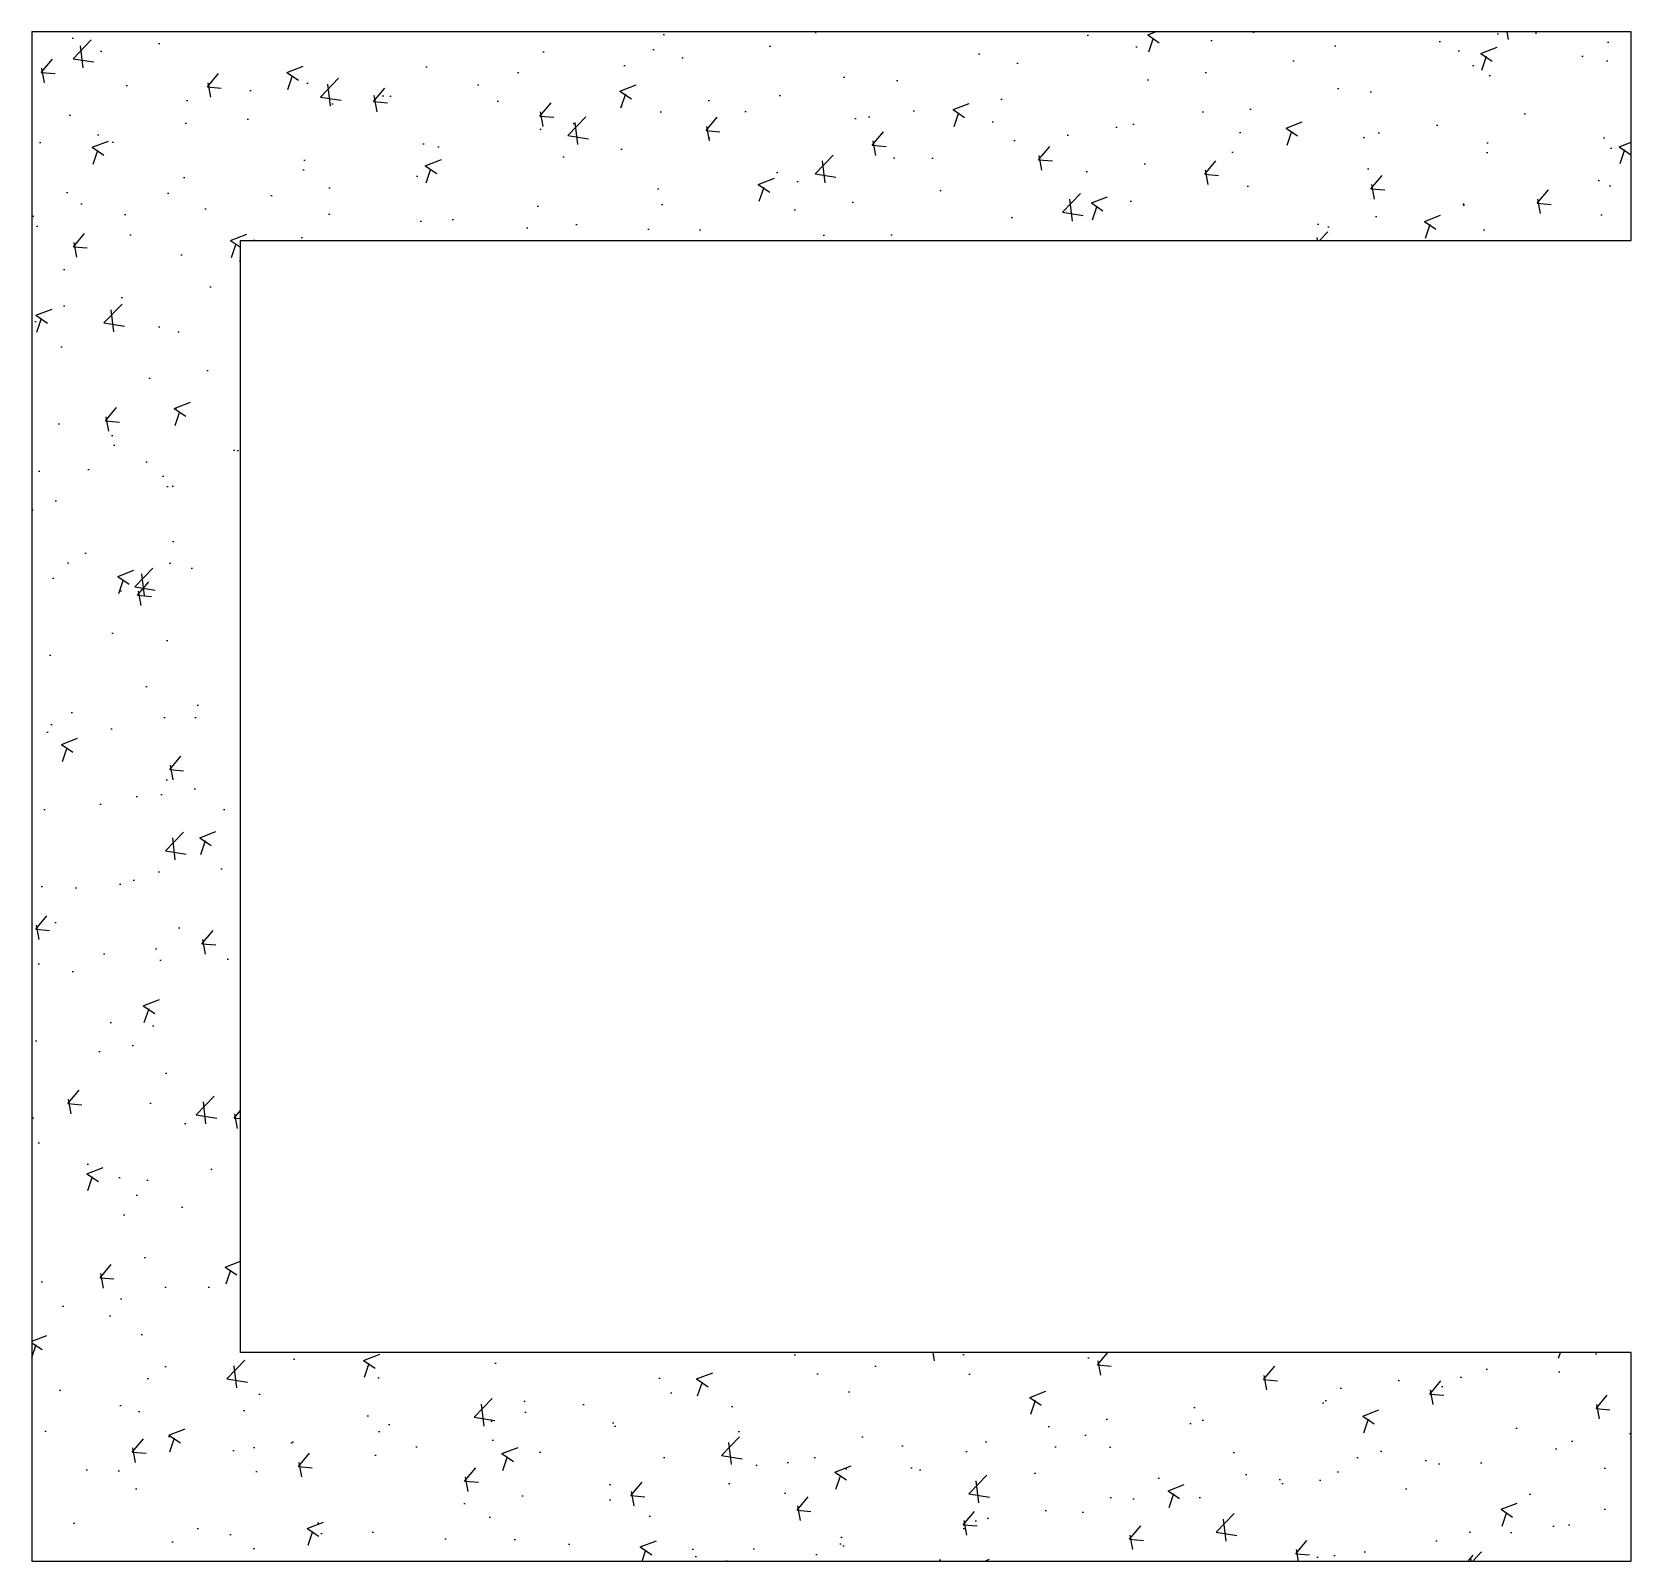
# Model space of a CAD drawing. Header units: inches. Extents: x 108286 to 1018414, y -1240248 to 57686.
# Drawn here: x 1008692.3 to 1008761.3, y -1147001.6 to -1146935.6 of the extents above; entities that cross this region are included whole.
import ezdxf

# ---------------------------------------------------------------- set-up
doc = ezdxf.new("R2010")
doc.units = ezdxf.units.IN
doc.header["$MEASUREMENT"] = 0
doc.layers.add('ELEVATION', color=31, linetype='Continuous', lineweight=25)

msp = doc.modelspace()

# ---------------------------------------------------------------- hatches: boundary and pattern name
at = {"layer": 'ELEVATION'}
h = msp.add_hatch(dxfattribs=at)
h.set_pattern_fill('AR-CONC', color=0, style=0)
h.set_pattern_definition([(50, (504386.6277, -573500.791), (7.172601826, -0.62752135), [0.75, -8.25]), (355, (504386.628, -573500.791), (-1.387513336, 7.52192134), [0.6, -6.6]), (100.4514, (504387.2254, -573500.843), (5.78509382, 6.89439542), [0.6374019, -7.01142112]), (46.1842, (504386.628, -573498.791), (10.67241049, -1.65519014), [1.125, -12.375]), (96.6356, (504387.517, -573498.929), (9.34662706, 9.74117871), [0.95610288, -10.51713]), (351.1842, (504386.628, -573498.791), (9.34661945, 9.74118601), [0.9, -9.9]), (21, (504387.6277, -573499.291), (5.96907052, -4.026188907), [0.75, -8.25]), (326, (504387.628, -573499.291), (2.43315332, 7.25150045), [0.6, -6.6]), (71.4514, (504388.125, -573499.626), (8.402226286, 3.22530497), [0.6374019, -7.01142112]), (37.5, (504386.6277, -573500.7908), (0.121598553, 3.328938538), [0, -6.52, 0, -6.7, 0, -6.625]), (7.5, (504386.6277, -573500.7908), (2.630695374, 3.944117119), [0, -3.82, 0, -6.37, 0, -2.525]), (327.5, (504384.3977, -573500.7908), (5.338224362, -0.225548717), [0, -2.5, 0, -7.8, 0, -10.35]), (317.5, (504383.3977, -573500.791), (5.831861693, 1.001049823), [0, -3.25, 0, -5.18, 0, -7.35])])
h.paths.add_polyline_path([(1008761.255, -1146992.582), (1008701.255, -1146992.582), (1008701.255, -1146944.582), (1008761.255, -1146944.582), (1008761.255, -1146935.582), (1008692.255, -1146935.582), (1008692.255, -1147001.582), (1008761.255, -1147001.582)])

# ---------------------------------------------------------------- linework, layer by layer
at = {"layer": 'ELEVATION', "color": 0}
msp.add_lwpolyline([(1008761.255, -1146992.582), (1008701.255, -1146992.582), (1008701.255, -1146944.582), (1008761.255, -1146944.582), (1008761.255, -1146935.582), (1008692.255, -1146935.582), (1008692.255, -1147001.582), (1008761.255, -1147001.582)], close=True, dxfattribs=at)

doc.saveas('drawing.dxf')
